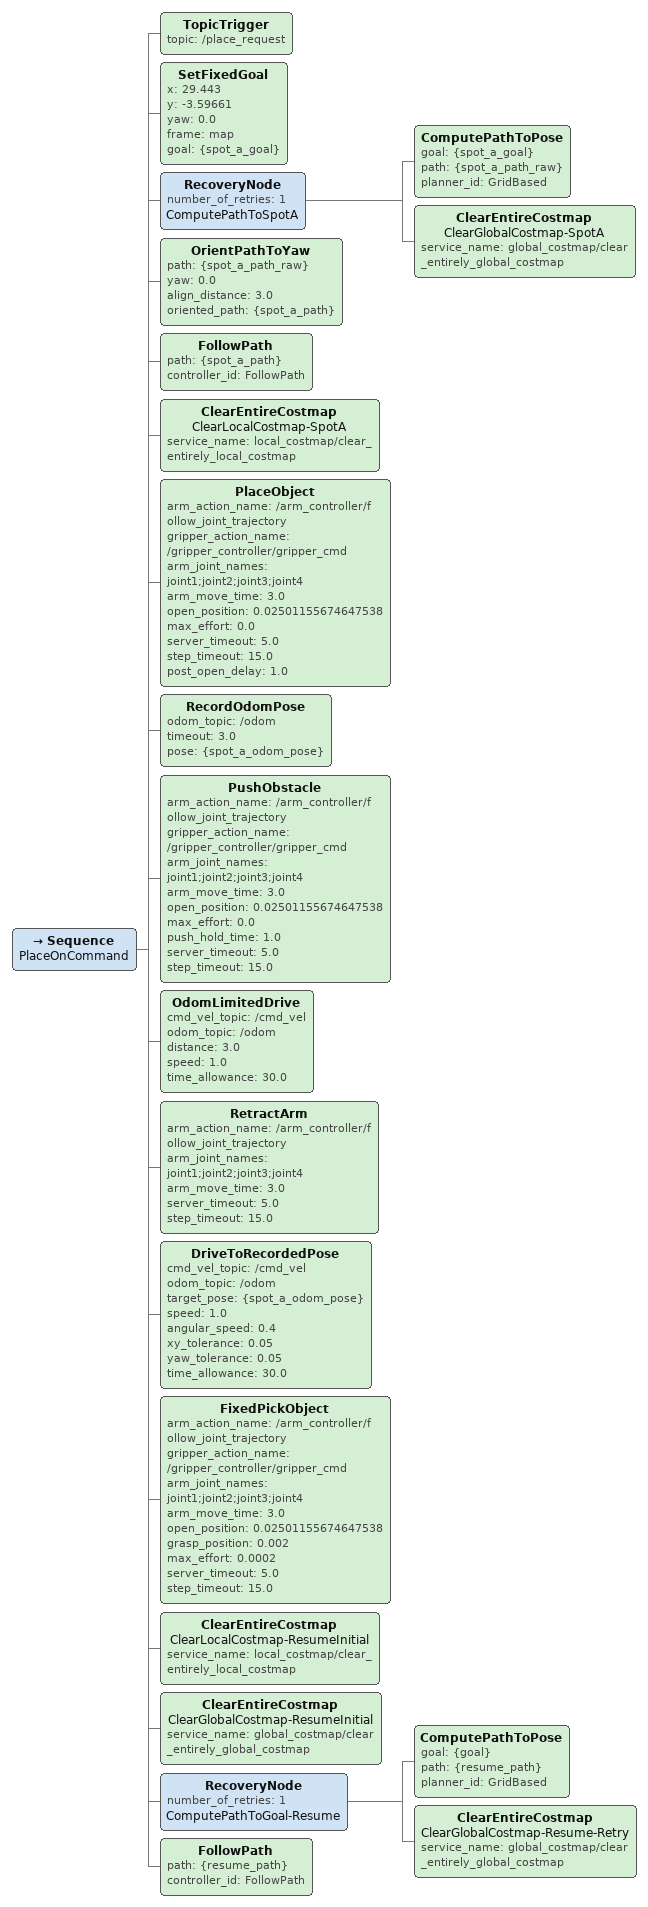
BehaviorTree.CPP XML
<Sequence name="PlaceOnCommand">
  <TopicTrigger topic="/place_request"/>

  <SetFixedGoal x="29.443" y="-3.59661" yaw="0.0" frame="map" goal="{spot_a_goal}"/>
  <RecoveryNode number_of_retries="1" name="ComputePathToSpotA">
    <ComputePathToPose goal="{spot_a_goal}" path="{spot_a_path_raw}" planner_id="GridBased"/>
    <ClearEntireCostmap name="ClearGlobalCostmap-SpotA" service_name="global_costmap/clear_entirely_global_costmap"/>
  </RecoveryNode>
  <OrientPathToYaw path="{spot_a_path_raw}" yaw="0.0" align_distance="3.0" oriented_path="{spot_a_path}"/>
  <FollowPath path="{spot_a_path}" controller_id="FollowPath"/>
  <ClearEntireCostmap name="ClearLocalCostmap-SpotA" service_name="local_costmap/clear_entirely_local_costmap"/>
  <PlaceObject arm_action_name="/arm_controller/follow_joint_trajectory" gripper_action_name="/gripper_controller/gripper_cmd" arm_joint_names="joint1;joint2;joint3;joint4" arm_move_time="3.0" open_position="0.02501155674647538" max_effort="0.0" server_timeout="5.0" step_timeout="15.0" post_open_delay="1.0"/>

  <RecordOdomPose odom_topic="/odom" timeout="3.0" pose="{spot_a_odom_pose}"/>
  <PushObstacle arm_action_name="/arm_controller/follow_joint_trajectory" gripper_action_name="/gripper_controller/gripper_cmd" arm_joint_names="joint1;joint2;joint3;joint4" arm_move_time="3.0" open_position="0.02501155674647538" max_effort="0.0" push_hold_time="1.0" server_timeout="5.0" step_timeout="15.0"/>
  <OdomLimitedDrive cmd_vel_topic="/cmd_vel" odom_topic="/odom" distance="3.0" speed="1.0" time_allowance="30.0"/>
  <RetractArm arm_action_name="/arm_controller/follow_joint_trajectory" arm_joint_names="joint1;joint2;joint3;joint4" arm_move_time="3.0" server_timeout="5.0" step_timeout="15.0"/>
  <DriveToRecordedPose cmd_vel_topic="/cmd_vel" odom_topic="/odom" target_pose="{spot_a_odom_pose}" speed="1.0" angular_speed="0.4" xy_tolerance="0.05" yaw_tolerance="0.05" time_allowance="30.0"/>
  <FixedPickObject arm_action_name="/arm_controller/follow_joint_trajectory" gripper_action_name="/gripper_controller/gripper_cmd" arm_joint_names="joint1;joint2;joint3;joint4" arm_move_time="3.0" open_position="0.02501155674647538" grasp_position="0.002" max_effort="0.0002" server_timeout="5.0" step_timeout="15.0"/>

  <ClearEntireCostmap name="ClearLocalCostmap-ResumeInitial" service_name="local_costmap/clear_entirely_local_costmap"/>
  <ClearEntireCostmap name="ClearGlobalCostmap-ResumeInitial" service_name="global_costmap/clear_entirely_global_costmap"/>
  <RecoveryNode number_of_retries="1" name="ComputePathToGoal-Resume">
    <ComputePathToPose goal="{goal}" path="{resume_path}" planner_id="GridBased"/>
    <ClearEntireCostmap name="ClearGlobalCostmap-Resume-Retry" service_name="global_costmap/clear_entirely_global_costmap"/>
  </RecoveryNode>
  <FollowPath path="{resume_path}" controller_id="FollowPath"/>
</Sequence>
